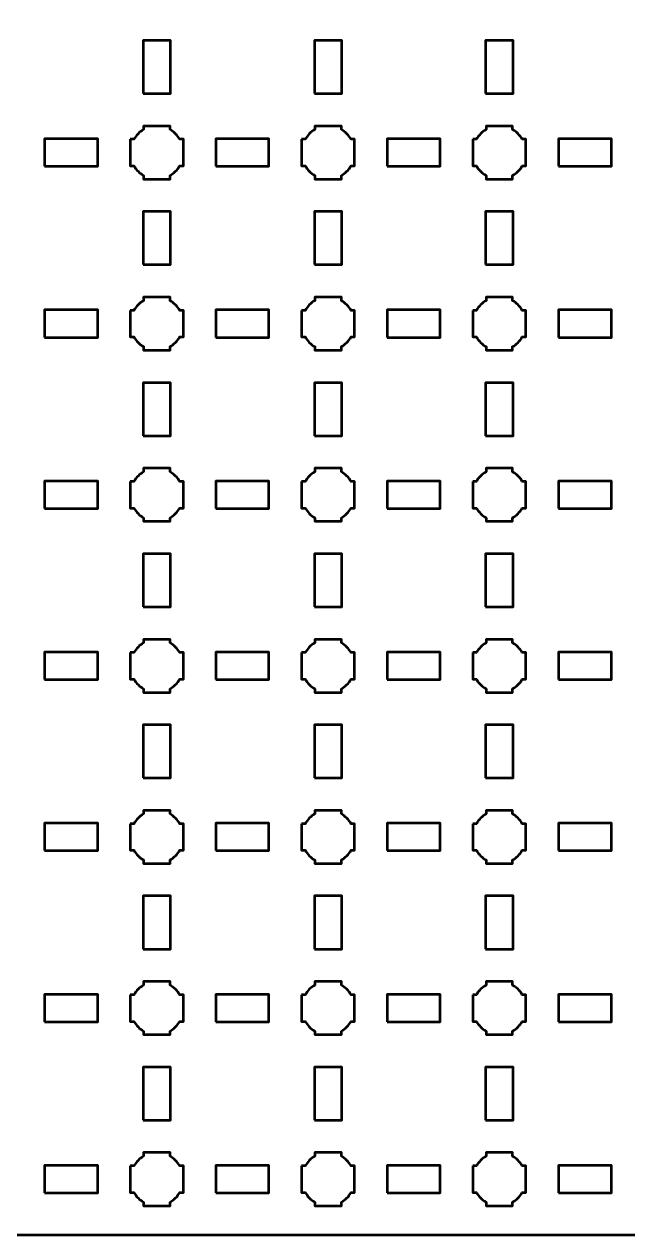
# Model space of a CAD drawing. Header units: centimetres. Extents: x -40.1 to 19.1, y -44.5 to 14.8.
# Drawn here: x -33.05 to -26, y -44.5 to -30.35 of the extents above; entities that cross this region are included whole.
import ezdxf

# ---------------------------------------------------------------- set-up
doc = ezdxf.new("R2010")
doc.units = ezdxf.units.CM
doc.header["$MEASUREMENT"] = 0
doc.layers.add('Layer 1', color=7, linetype='Continuous')

msp = doc.modelspace()

# ---------------------------------------------------------------- linework, layer by layer
at = {"layer": 'Layer 1', "color": 250, "lineweight": 53}
for points in [[(-31.66, -31.16), (-31.34, -31.16), (-31.34, -30.54), (-31.66, -30.54), (-31.66, -31.16)], [(-29.66, -31.16), (-29.34, -31.16), (-29.34, -30.54), (-29.66, -30.54), (-29.66, -31.16)], [(-27.66, -31.16), (-27.34, -31.16), (-27.34, -30.54), (-27.66, -30.54), (-27.66, -31.16)], [(-32.81, -32.01), (-32.19, -32.01), (-32.19, -31.69), (-32.81, -31.69), (-32.81, -32.01)], [(-30.81, -32.01), (-30.19, -32.01), (-30.19, -31.69), (-30.81, -31.69), (-30.81, -32.01)], [(-28.81, -32.01), (-28.19, -32.01), (-28.19, -31.69), (-28.81, -31.69), (-28.81, -32.01)], [(-26.81, -32.01), (-26.19, -32.01), (-26.19, -31.69), (-26.81, -31.69), (-26.81, -32.01)], [(-31.66, -33.16), (-31.34, -33.16), (-31.34, -32.54), (-31.66, -32.54), (-31.66, -33.16)], [(-29.66, -33.16), (-29.34, -33.16), (-29.34, -32.54), (-29.66, -32.54), (-29.66, -33.16)], [(-27.66, -33.16), (-27.34, -33.16), (-27.34, -32.54), (-27.66, -32.54), (-27.66, -33.16)], [(-32.81, -34.01), (-32.19, -34.01), (-32.19, -33.69), (-32.81, -33.69), (-32.81, -34.01)], [(-30.81, -34.01), (-30.19, -34.01), (-30.19, -33.69), (-30.81, -33.69), (-30.81, -34.01)], [(-28.81, -34.01), (-28.19, -34.01), (-28.19, -33.69), (-28.81, -33.69), (-28.81, -34.01)], [(-26.81, -34.01), (-26.19, -34.01), (-26.19, -33.69), (-26.81, -33.69), (-26.81, -34.01)], [(-31.66, -35.16), (-31.34, -35.16), (-31.34, -34.54), (-31.66, -34.54), (-31.66, -35.16)], [(-29.66, -35.16), (-29.34, -35.16), (-29.34, -34.54), (-29.66, -34.54), (-29.66, -35.16)], [(-27.66, -35.16), (-27.34, -35.16), (-27.34, -34.54), (-27.66, -34.54), (-27.66, -35.16)], [(-32.81, -36.01), (-32.19, -36.01), (-32.19, -35.69), (-32.81, -35.69), (-32.81, -36.01)], [(-30.81, -36.01), (-30.19, -36.01), (-30.19, -35.69), (-30.81, -35.69), (-30.81, -36.01)], [(-28.81, -36.01), (-28.19, -36.01), (-28.19, -35.69), (-28.81, -35.69), (-28.81, -36.01)], [(-26.81, -36.01), (-26.19, -36.01), (-26.19, -35.69), (-26.81, -35.69), (-26.81, -36.01)], [(-31.66, -37.16), (-31.34, -37.16), (-31.34, -36.54), (-31.66, -36.54), (-31.66, -37.16)], [(-29.66, -37.16), (-29.34, -37.16), (-29.34, -36.54), (-29.66, -36.54), (-29.66, -37.16)], [(-27.66, -37.16), (-27.34, -37.16), (-27.34, -36.54), (-27.66, -36.54), (-27.66, -37.16)], [(-32.81, -38.01), (-32.19, -38.01), (-32.19, -37.69), (-32.81, -37.69), (-32.81, -38.01)], [(-30.81, -38.01), (-30.19, -38.01), (-30.19, -37.69), (-30.81, -37.69), (-30.81, -38.01)], [(-28.81, -38.01), (-28.19, -38.01), (-28.19, -37.69), (-28.81, -37.69), (-28.81, -38.01)], [(-26.81, -38.01), (-26.19, -38.01), (-26.19, -37.69), (-26.81, -37.69), (-26.81, -38.01)], [(-31.66, -39.16), (-31.34, -39.16), (-31.34, -38.54), (-31.66, -38.54), (-31.66, -39.16)], [(-29.66, -39.16), (-29.34, -39.16), (-29.34, -38.54), (-29.66, -38.54), (-29.66, -39.16)], [(-27.66, -39.16), (-27.34, -39.16), (-27.34, -38.54), (-27.66, -38.54), (-27.66, -39.16)], [(-32.81, -40.01), (-32.19, -40.01), (-32.19, -39.69), (-32.81, -39.69), (-32.81, -40.01)], [(-30.81, -40.01), (-30.19, -40.01), (-30.19, -39.69), (-30.81, -39.69), (-30.81, -40.01)], [(-28.81, -40.01), (-28.19, -40.01), (-28.19, -39.69), (-28.81, -39.69), (-28.81, -40.01)], [(-26.81, -40.01), (-26.19, -40.01), (-26.19, -39.69), (-26.81, -39.69), (-26.81, -40.01)], [(-31.66, -41.16), (-31.34, -41.16), (-31.34, -40.54), (-31.66, -40.54), (-31.66, -41.16)], [(-29.66, -41.16), (-29.34, -41.16), (-29.34, -40.54), (-29.66, -40.54), (-29.66, -41.16)], [(-27.66, -41.16), (-27.34, -41.16), (-27.34, -40.54), (-27.66, -40.54), (-27.66, -41.16)], [(-32.81, -42.01), (-32.19, -42.01), (-32.19, -41.69), (-32.81, -41.69), (-32.81, -42.01)], [(-30.81, -42.01), (-30.19, -42.01), (-30.19, -41.69), (-30.81, -41.69), (-30.81, -42.01)], [(-28.81, -42.01), (-28.19, -42.01), (-28.19, -41.69), (-28.81, -41.69), (-28.81, -42.01)], [(-26.81, -42.01), (-26.19, -42.01), (-26.19, -41.69), (-26.81, -41.69), (-26.81, -42.01)], [(-31.66, -43.16), (-31.34, -43.16), (-31.34, -42.54), (-31.66, -42.54), (-31.66, -43.16)], [(-29.66, -43.16), (-29.34, -43.16), (-29.34, -42.54), (-29.66, -42.54), (-29.66, -43.16)], [(-27.66, -43.16), (-27.34, -43.16), (-27.34, -42.54), (-27.66, -42.54), (-27.66, -43.16)], [(-32.81, -44.01), (-32.19, -44.01), (-32.19, -43.69), (-32.81, -43.69), (-32.81, -44.01)], [(-30.81, -44.01), (-30.19, -44.01), (-30.19, -43.69), (-30.81, -43.69), (-30.81, -44.01)], [(-28.81, -44.01), (-28.19, -44.01), (-28.19, -43.69), (-28.81, -43.69), (-28.81, -44.01)], [(-26.81, -44.01), (-26.19, -44.01), (-26.19, -43.69), (-26.81, -43.69), (-26.81, -44.01)]]:
    msp.add_lwpolyline(points, close=True, dxfattribs=at)
msp.add_open_spline([(-40.15, -44), (-40.15, -44), (-40.15, 14.3), (-40.15, 14.3), (-40.15, 14.3), (-40.15, 14.57609), (-39.92609, 14.8), (-39.65, 14.8), (-39.65, 14.8), (-39.65, 14.8), (18.65, 14.8), (18.65, 14.8), (18.65, 14.8), (18.92609, 14.8), (19.15, 14.57609), (19.15, 14.3), (19.15, 14.3), (19.15, 14.3), (19.15, -44), (19.15, -44), (19.15, -44), (19.15, -44.27609), (18.92609, -44.5), (18.65, -44.5), (18.65, -44.5), (18.65, -44.5), (-39.65, -44.5), (-39.65, -44.5), (-39.65, -44.5), (-39.92609, -44.5), (-40.15, -44.27609), (-40.15, -44)], degree=3, knots=[0, 0, 0, 0, 0.125, 0.125, 0.125, 0.125, 0.25, 0.25, 0.25, 0.25, 0.375, 0.375, 0.375, 0.375, 0.5, 0.5, 0.5, 0.5, 0.625, 0.625, 0.625, 0.625, 0.75, 0.75, 0.75, 0.75, 0.875, 0.875, 0.875, 0.875, 1, 1, 1, 1], dxfattribs=at)
at = {"layer": 'Layer 1', "lineweight": 53}
for points in [[(-31.81, -31.695), (-31.81, -31.695), (-31.76851, -31.695), (-31.76851, -31.695), (-31.76851, -31.695), (-31.74128, -31.64795), (-31.70205, -31.60872), (-31.655, -31.58149), (-31.655, -31.58149), (-31.655, -31.58149), (-31.655, -31.54), (-31.655, -31.54), (-31.655, -31.54), (-31.655, -31.54), (-31.5, -31.54), (-31.5, -31.54), (-31.5, -31.54), (-31.5, -31.54), (-31.345, -31.54), (-31.345, -31.54), (-31.345, -31.54), (-31.345, -31.54), (-31.345, -31.58149), (-31.345, -31.58149), (-31.345, -31.58149), (-31.29795, -31.60872), (-31.25872, -31.64795), (-31.23149, -31.695), (-31.23149, -31.695), (-31.23149, -31.695), (-31.19, -31.695), (-31.19, -31.695), (-31.19, -31.695), (-31.19, -31.695), (-31.19, -31.85), (-31.19, -31.85), (-31.19, -31.85), (-31.19, -31.85), (-31.19, -32.005), (-31.19, -32.005), (-31.19, -32.005), (-31.19, -32.005), (-31.23149, -32.005), (-31.23149, -32.005), (-31.23149, -32.005), (-31.25872, -32.05205), (-31.29795, -32.09128), (-31.345, -32.11851), (-31.345, -32.11851), (-31.345, -32.11851), (-31.345, -32.16), (-31.345, -32.16), (-31.345, -32.16), (-31.345, -32.16), (-31.5, -32.16), (-31.5, -32.16), (-31.5, -32.16), (-31.5, -32.16), (-31.655, -32.16), (-31.655, -32.16), (-31.655, -32.16), (-31.655, -32.16), (-31.655, -32.11851), (-31.655, -32.11851), (-31.655, -32.11851), (-31.70205, -32.09128), (-31.74128, -32.05205), (-31.76851, -32.005), (-31.76851, -32.005), (-31.76851, -32.005), (-31.81, -32.005), (-31.81, -32.005), (-31.81, -32.005), (-31.81, -32.005), (-31.81, -31.85), (-31.81, -31.85), (-31.81, -31.85), (-31.81, -31.85), (-31.81, -31.695), (-31.81, -31.695)], [(-29.81, -31.695), (-29.81, -31.695), (-29.76851, -31.695), (-29.76851, -31.695), (-29.76851, -31.695), (-29.74128, -31.64795), (-29.70205, -31.60872), (-29.655, -31.58149), (-29.655, -31.58149), (-29.655, -31.58149), (-29.655, -31.54), (-29.655, -31.54), (-29.655, -31.54), (-29.655, -31.54), (-29.5, -31.54), (-29.5, -31.54), (-29.5, -31.54), (-29.5, -31.54), (-29.345, -31.54), (-29.345, -31.54), (-29.345, -31.54), (-29.345, -31.54), (-29.345, -31.58149), (-29.345, -31.58149), (-29.345, -31.58149), (-29.29795, -31.60872), (-29.25872, -31.64795), (-29.23149, -31.695), (-29.23149, -31.695), (-29.23149, -31.695), (-29.19, -31.695), (-29.19, -31.695), (-29.19, -31.695), (-29.19, -31.695), (-29.19, -31.85), (-29.19, -31.85), (-29.19, -31.85), (-29.19, -31.85), (-29.19, -32.005), (-29.19, -32.005), (-29.19, -32.005), (-29.19, -32.005), (-29.23149, -32.005), (-29.23149, -32.005), (-29.23149, -32.005), (-29.25872, -32.05205), (-29.29795, -32.09128), (-29.345, -32.11851), (-29.345, -32.11851), (-29.345, -32.11851), (-29.345, -32.16), (-29.345, -32.16), (-29.345, -32.16), (-29.345, -32.16), (-29.5, -32.16), (-29.5, -32.16), (-29.5, -32.16), (-29.5, -32.16), (-29.655, -32.16), (-29.655, -32.16), (-29.655, -32.16), (-29.655, -32.16), (-29.655, -32.11851), (-29.655, -32.11851), (-29.655, -32.11851), (-29.70205, -32.09128), (-29.74128, -32.05205), (-29.76851, -32.005), (-29.76851, -32.005), (-29.76851, -32.005), (-29.81, -32.005), (-29.81, -32.005), (-29.81, -32.005), (-29.81, -32.005), (-29.81, -31.85), (-29.81, -31.85), (-29.81, -31.85), (-29.81, -31.85), (-29.81, -31.695), (-29.81, -31.695)], [(-27.81, -31.695), (-27.81, -31.695), (-27.76851, -31.695), (-27.76851, -31.695), (-27.76851, -31.695), (-27.74128, -31.64795), (-27.70205, -31.60872), (-27.655, -31.58149), (-27.655, -31.58149), (-27.655, -31.58149), (-27.655, -31.54), (-27.655, -31.54), (-27.655, -31.54), (-27.655, -31.54), (-27.5, -31.54), (-27.5, -31.54), (-27.5, -31.54), (-27.5, -31.54), (-27.345, -31.54), (-27.345, -31.54), (-27.345, -31.54), (-27.345, -31.54), (-27.345, -31.58149), (-27.345, -31.58149), (-27.345, -31.58149), (-27.29795, -31.60872), (-27.25872, -31.64795), (-27.23149, -31.695), (-27.23149, -31.695), (-27.23149, -31.695), (-27.19, -31.695), (-27.19, -31.695), (-27.19, -31.695), (-27.19, -31.695), (-27.19, -31.85), (-27.19, -31.85), (-27.19, -31.85), (-27.19, -31.85), (-27.19, -32.005), (-27.19, -32.005), (-27.19, -32.005), (-27.19, -32.005), (-27.23149, -32.005), (-27.23149, -32.005), (-27.23149, -32.005), (-27.25872, -32.05205), (-27.29795, -32.09128), (-27.345, -32.11851), (-27.345, -32.11851), (-27.345, -32.11851), (-27.345, -32.16), (-27.345, -32.16), (-27.345, -32.16), (-27.345, -32.16), (-27.5, -32.16), (-27.5, -32.16), (-27.5, -32.16), (-27.5, -32.16), (-27.655, -32.16), (-27.655, -32.16), (-27.655, -32.16), (-27.655, -32.16), (-27.655, -32.11851), (-27.655, -32.11851), (-27.655, -32.11851), (-27.70205, -32.09128), (-27.74128, -32.05205), (-27.76851, -32.005), (-27.76851, -32.005), (-27.76851, -32.005), (-27.81, -32.005), (-27.81, -32.005), (-27.81, -32.005), (-27.81, -32.005), (-27.81, -31.85), (-27.81, -31.85), (-27.81, -31.85), (-27.81, -31.85), (-27.81, -31.695), (-27.81, -31.695)], [(-31.81, -33.695), (-31.81, -33.695), (-31.76851, -33.695), (-31.76851, -33.695), (-31.76851, -33.695), (-31.74128, -33.64795), (-31.70205, -33.60872), (-31.655, -33.58149), (-31.655, -33.58149), (-31.655, -33.58149), (-31.655, -33.54), (-31.655, -33.54), (-31.655, -33.54), (-31.655, -33.54), (-31.5, -33.54), (-31.5, -33.54), (-31.5, -33.54), (-31.5, -33.54), (-31.345, -33.54), (-31.345, -33.54), (-31.345, -33.54), (-31.345, -33.54), (-31.345, -33.58149), (-31.345, -33.58149), (-31.345, -33.58149), (-31.29795, -33.60872), (-31.25872, -33.64795), (-31.23149, -33.695), (-31.23149, -33.695), (-31.23149, -33.695), (-31.19, -33.695), (-31.19, -33.695), (-31.19, -33.695), (-31.19, -33.695), (-31.19, -33.85), (-31.19, -33.85), (-31.19, -33.85), (-31.19, -33.85), (-31.19, -34.005), (-31.19, -34.005), (-31.19, -34.005), (-31.19, -34.005), (-31.23149, -34.005), (-31.23149, -34.005), (-31.23149, -34.005), (-31.25872, -34.05205), (-31.29795, -34.09128), (-31.345, -34.11851), (-31.345, -34.11851), (-31.345, -34.11851), (-31.345, -34.16), (-31.345, -34.16), (-31.345, -34.16), (-31.345, -34.16), (-31.5, -34.16), (-31.5, -34.16), (-31.5, -34.16), (-31.5, -34.16), (-31.655, -34.16), (-31.655, -34.16), (-31.655, -34.16), (-31.655, -34.16), (-31.655, -34.11851), (-31.655, -34.11851), (-31.655, -34.11851), (-31.70205, -34.09128), (-31.74128, -34.05205), (-31.76851, -34.005), (-31.76851, -34.005), (-31.76851, -34.005), (-31.81, -34.005), (-31.81, -34.005), (-31.81, -34.005), (-31.81, -34.005), (-31.81, -33.85), (-31.81, -33.85), (-31.81, -33.85), (-31.81, -33.85), (-31.81, -33.695), (-31.81, -33.695)], [(-29.81, -33.695), (-29.81, -33.695), (-29.76851, -33.695), (-29.76851, -33.695), (-29.76851, -33.695), (-29.74128, -33.64795), (-29.70205, -33.60872), (-29.655, -33.58149), (-29.655, -33.58149), (-29.655, -33.58149), (-29.655, -33.54), (-29.655, -33.54), (-29.655, -33.54), (-29.655, -33.54), (-29.5, -33.54), (-29.5, -33.54), (-29.5, -33.54), (-29.5, -33.54), (-29.345, -33.54), (-29.345, -33.54), (-29.345, -33.54), (-29.345, -33.54), (-29.345, -33.58149), (-29.345, -33.58149), (-29.345, -33.58149), (-29.29795, -33.60872), (-29.25872, -33.64795), (-29.23149, -33.695), (-29.23149, -33.695), (-29.23149, -33.695), (-29.19, -33.695), (-29.19, -33.695), (-29.19, -33.695), (-29.19, -33.695), (-29.19, -33.85), (-29.19, -33.85), (-29.19, -33.85), (-29.19, -33.85), (-29.19, -34.005), (-29.19, -34.005), (-29.19, -34.005), (-29.19, -34.005), (-29.23149, -34.005), (-29.23149, -34.005), (-29.23149, -34.005), (-29.25872, -34.05205), (-29.29795, -34.09128), (-29.345, -34.11851), (-29.345, -34.11851), (-29.345, -34.11851), (-29.345, -34.16), (-29.345, -34.16), (-29.345, -34.16), (-29.345, -34.16), (-29.5, -34.16), (-29.5, -34.16), (-29.5, -34.16), (-29.5, -34.16), (-29.655, -34.16), (-29.655, -34.16), (-29.655, -34.16), (-29.655, -34.16), (-29.655, -34.11851), (-29.655, -34.11851), (-29.655, -34.11851), (-29.70205, -34.09128), (-29.74128, -34.05205), (-29.76851, -34.005), (-29.76851, -34.005), (-29.76851, -34.005), (-29.81, -34.005), (-29.81, -34.005), (-29.81, -34.005), (-29.81, -34.005), (-29.81, -33.85), (-29.81, -33.85), (-29.81, -33.85), (-29.81, -33.85), (-29.81, -33.695), (-29.81, -33.695)], [(-27.81, -33.695), (-27.81, -33.695), (-27.76851, -33.695), (-27.76851, -33.695), (-27.76851, -33.695), (-27.74128, -33.64795), (-27.70205, -33.60872), (-27.655, -33.58149), (-27.655, -33.58149), (-27.655, -33.58149), (-27.655, -33.54), (-27.655, -33.54), (-27.655, -33.54), (-27.655, -33.54), (-27.5, -33.54), (-27.5, -33.54), (-27.5, -33.54), (-27.5, -33.54), (-27.345, -33.54), (-27.345, -33.54), (-27.345, -33.54), (-27.345, -33.54), (-27.345, -33.58149), (-27.345, -33.58149), (-27.345, -33.58149), (-27.29795, -33.60872), (-27.25872, -33.64795), (-27.23149, -33.695), (-27.23149, -33.695), (-27.23149, -33.695), (-27.19, -33.695), (-27.19, -33.695), (-27.19, -33.695), (-27.19, -33.695), (-27.19, -33.85), (-27.19, -33.85), (-27.19, -33.85), (-27.19, -33.85), (-27.19, -34.005), (-27.19, -34.005), (-27.19, -34.005), (-27.19, -34.005), (-27.23149, -34.005), (-27.23149, -34.005), (-27.23149, -34.005), (-27.25872, -34.05205), (-27.29795, -34.09128), (-27.345, -34.11851), (-27.345, -34.11851), (-27.345, -34.11851), (-27.345, -34.16), (-27.345, -34.16), (-27.345, -34.16), (-27.345, -34.16), (-27.5, -34.16), (-27.5, -34.16), (-27.5, -34.16), (-27.5, -34.16), (-27.655, -34.16), (-27.655, -34.16), (-27.655, -34.16), (-27.655, -34.16), (-27.655, -34.11851), (-27.655, -34.11851), (-27.655, -34.11851), (-27.70205, -34.09128), (-27.74128, -34.05205), (-27.76851, -34.005), (-27.76851, -34.005), (-27.76851, -34.005), (-27.81, -34.005), (-27.81, -34.005), (-27.81, -34.005), (-27.81, -34.005), (-27.81, -33.85), (-27.81, -33.85), (-27.81, -33.85), (-27.81, -33.85), (-27.81, -33.695), (-27.81, -33.695)], [(-31.81, -35.695), (-31.81, -35.695), (-31.76851, -35.695), (-31.76851, -35.695), (-31.76851, -35.695), (-31.74128, -35.64795), (-31.70205, -35.60872), (-31.655, -35.58149), (-31.655, -35.58149), (-31.655, -35.58149), (-31.655, -35.54), (-31.655, -35.54), (-31.655, -35.54), (-31.655, -35.54), (-31.5, -35.54), (-31.5, -35.54), (-31.5, -35.54), (-31.5, -35.54), (-31.345, -35.54), (-31.345, -35.54), (-31.345, -35.54), (-31.345, -35.54), (-31.345, -35.58149), (-31.345, -35.58149), (-31.345, -35.58149), (-31.29795, -35.60872), (-31.25872, -35.64795), (-31.23149, -35.695), (-31.23149, -35.695), (-31.23149, -35.695), (-31.19, -35.695), (-31.19, -35.695), (-31.19, -35.695), (-31.19, -35.695), (-31.19, -35.85), (-31.19, -35.85), (-31.19, -35.85), (-31.19, -35.85), (-31.19, -36.005), (-31.19, -36.005), (-31.19, -36.005), (-31.19, -36.005), (-31.23149, -36.005), (-31.23149, -36.005), (-31.23149, -36.005), (-31.25872, -36.05205), (-31.29795, -36.09128), (-31.345, -36.11851), (-31.345, -36.11851), (-31.345, -36.11851), (-31.345, -36.16), (-31.345, -36.16), (-31.345, -36.16), (-31.345, -36.16), (-31.5, -36.16), (-31.5, -36.16), (-31.5, -36.16), (-31.5, -36.16), (-31.655, -36.16), (-31.655, -36.16), (-31.655, -36.16), (-31.655, -36.16), (-31.655, -36.11851), (-31.655, -36.11851), (-31.655, -36.11851), (-31.70205, -36.09128), (-31.74128, -36.05205), (-31.76851, -36.005), (-31.76851, -36.005), (-31.76851, -36.005), (-31.81, -36.005), (-31.81, -36.005), (-31.81, -36.005), (-31.81, -36.005), (-31.81, -35.85), (-31.81, -35.85), (-31.81, -35.85), (-31.81, -35.85), (-31.81, -35.695), (-31.81, -35.695)], [(-29.81, -35.695), (-29.81, -35.695), (-29.76851, -35.695), (-29.76851, -35.695), (-29.76851, -35.695), (-29.74128, -35.64795), (-29.70205, -35.60872), (-29.655, -35.58149), (-29.655, -35.58149), (-29.655, -35.58149), (-29.655, -35.54), (-29.655, -35.54), (-29.655, -35.54), (-29.655, -35.54), (-29.5, -35.54), (-29.5, -35.54), (-29.5, -35.54), (-29.5, -35.54), (-29.345, -35.54), (-29.345, -35.54), (-29.345, -35.54), (-29.345, -35.54), (-29.345, -35.58149), (-29.345, -35.58149), (-29.345, -35.58149), (-29.29795, -35.60872), (-29.25872, -35.64795), (-29.23149, -35.695), (-29.23149, -35.695), (-29.23149, -35.695), (-29.19, -35.695), (-29.19, -35.695), (-29.19, -35.695), (-29.19, -35.695), (-29.19, -35.85), (-29.19, -35.85), (-29.19, -35.85), (-29.19, -35.85), (-29.19, -36.005), (-29.19, -36.005), (-29.19, -36.005), (-29.19, -36.005), (-29.23149, -36.005), (-29.23149, -36.005), (-29.23149, -36.005), (-29.25872, -36.05205), (-29.29795, -36.09128), (-29.345, -36.11851), (-29.345, -36.11851), (-29.345, -36.11851), (-29.345, -36.16), (-29.345, -36.16), (-29.345, -36.16), (-29.345, -36.16), (-29.5, -36.16), (-29.5, -36.16), (-29.5, -36.16), (-29.5, -36.16), (-29.655, -36.16), (-29.655, -36.16), (-29.655, -36.16), (-29.655, -36.16), (-29.655, -36.11851), (-29.655, -36.11851), (-29.655, -36.11851), (-29.70205, -36.09128), (-29.74128, -36.05205), (-29.76851, -36.005), (-29.76851, -36.005), (-29.76851, -36.005), (-29.81, -36.005), (-29.81, -36.005), (-29.81, -36.005), (-29.81, -36.005), (-29.81, -35.85), (-29.81, -35.85), (-29.81, -35.85), (-29.81, -35.85), (-29.81, -35.695), (-29.81, -35.695)], [(-27.81, -35.695), (-27.81, -35.695), (-27.76851, -35.695), (-27.76851, -35.695), (-27.76851, -35.695), (-27.74128, -35.64795), (-27.70205, -35.60872), (-27.655, -35.58149), (-27.655, -35.58149), (-27.655, -35.58149), (-27.655, -35.54), (-27.655, -35.54), (-27.655, -35.54), (-27.655, -35.54), (-27.5, -35.54), (-27.5, -35.54), (-27.5, -35.54), (-27.5, -35.54), (-27.345, -35.54), (-27.345, -35.54), (-27.345, -35.54), (-27.345, -35.54), (-27.345, -35.58149), (-27.345, -35.58149), (-27.345, -35.58149), (-27.29795, -35.60872), (-27.25872, -35.64795), (-27.23149, -35.695), (-27.23149, -35.695), (-27.23149, -35.695), (-27.19, -35.695), (-27.19, -35.695), (-27.19, -35.695), (-27.19, -35.695), (-27.19, -35.85), (-27.19, -35.85), (-27.19, -35.85), (-27.19, -35.85), (-27.19, -36.005), (-27.19, -36.005), (-27.19, -36.005), (-27.19, -36.005), (-27.23149, -36.005), (-27.23149, -36.005), (-27.23149, -36.005), (-27.25872, -36.05205), (-27.29795, -36.09128), (-27.345, -36.11851), (-27.345, -36.11851), (-27.345, -36.11851), (-27.345, -36.16), (-27.345, -36.16), (-27.345, -36.16), (-27.345, -36.16), (-27.5, -36.16), (-27.5, -36.16), (-27.5, -36.16), (-27.5, -36.16), (-27.655, -36.16), (-27.655, -36.16), (-27.655, -36.16), (-27.655, -36.16), (-27.655, -36.11851), (-27.655, -36.11851), (-27.655, -36.11851), (-27.70205, -36.09128), (-27.74128, -36.05205), (-27.76851, -36.005), (-27.76851, -36.005), (-27.76851, -36.005), (-27.81, -36.005), (-27.81, -36.005), (-27.81, -36.005), (-27.81, -36.005), (-27.81, -35.85), (-27.81, -35.85), (-27.81, -35.85), (-27.81, -35.85), (-27.81, -35.695), (-27.81, -35.695)], [(-31.81, -37.695), (-31.81, -37.695), (-31.76851, -37.695), (-31.76851, -37.695), (-31.76851, -37.695), (-31.74128, -37.64795), (-31.70205, -37.60872), (-31.655, -37.58149), (-31.655, -37.58149), (-31.655, -37.58149), (-31.655, -37.54), (-31.655, -37.54), (-31.655, -37.54), (-31.655, -37.54), (-31.5, -37.54), (-31.5, -37.54), (-31.5, -37.54), (-31.5, -37.54), (-31.345, -37.54), (-31.345, -37.54), (-31.345, -37.54), (-31.345, -37.54), (-31.345, -37.58149), (-31.345, -37.58149), (-31.345, -37.58149), (-31.29795, -37.60872), (-31.25872, -37.64795), (-31.23149, -37.695), (-31.23149, -37.695), (-31.23149, -37.695), (-31.19, -37.695), (-31.19, -37.695), (-31.19, -37.695), (-31.19, -37.695), (-31.19, -37.85), (-31.19, -37.85), (-31.19, -37.85), (-31.19, -37.85), (-31.19, -38.005), (-31.19, -38.005), (-31.19, -38.005), (-31.19, -38.005), (-31.23149, -38.005), (-31.23149, -38.005), (-31.23149, -38.005), (-31.25872, -38.05205), (-31.29795, -38.09128), (-31.345, -38.11851), (-31.345, -38.11851), (-31.345, -38.11851), (-31.345, -38.16), (-31.345, -38.16), (-31.345, -38.16), (-31.345, -38.16), (-31.5, -38.16), (-31.5, -38.16), (-31.5, -38.16), (-31.5, -38.16), (-31.655, -38.16), (-31.655, -38.16), (-31.655, -38.16), (-31.655, -38.16), (-31.655, -38.11851), (-31.655, -38.11851), (-31.655, -38.11851), (-31.70205, -38.09128), (-31.74128, -38.05205), (-31.76851, -38.005), (-31.76851, -38.005), (-31.76851, -38.005), (-31.81, -38.005), (-31.81, -38.005), (-31.81, -38.005), (-31.81, -38.005), (-31.81, -37.85), (-31.81, -37.85), (-31.81, -37.85), (-31.81, -37.85), (-31.81, -37.695), (-31.81, -37.695)], [(-29.81, -37.695), (-29.81, -37.695), (-29.76851, -37.695), (-29.76851, -37.695), (-29.76851, -37.695), (-29.74128, -37.64795), (-29.70205, -37.60872), (-29.655, -37.58149), (-29.655, -37.58149), (-29.655, -37.58149), (-29.655, -37.54), (-29.655, -37.54), (-29.655, -37.54), (-29.655, -37.54), (-29.5, -37.54), (-29.5, -37.54), (-29.5, -37.54), (-29.5, -37.54), (-29.345, -37.54), (-29.345, -37.54), (-29.345, -37.54), (-29.345, -37.54), (-29.345, -37.58149), (-29.345, -37.58149), (-29.345, -37.58149), (-29.29795, -37.60872), (-29.25872, -37.64795), (-29.23149, -37.695), (-29.23149, -37.695), (-29.23149, -37.695), (-29.19, -37.695), (-29.19, -37.695), (-29.19, -37.695), (-29.19, -37.695), (-29.19, -37.85), (-29.19, -37.85), (-29.19, -37.85), (-29.19, -37.85), (-29.19, -38.005), (-29.19, -38.005), (-29.19, -38.005), (-29.19, -38.005), (-29.23149, -38.005), (-29.23149, -38.005), (-29.23149, -38.005), (-29.25872, -38.05205), (-29.29795, -38.09128), (-29.345, -38.11851), (-29.345, -38.11851), (-29.345, -38.11851), (-29.345, -38.16), (-29.345, -38.16), (-29.345, -38.16), (-29.345, -38.16), (-29.5, -38.16), (-29.5, -38.16), (-29.5, -38.16), (-29.5, -38.16), (-29.655, -38.16), (-29.655, -38.16), (-29.655, -38.16), (-29.655, -38.16), (-29.655, -38.11851), (-29.655, -38.11851), (-29.655, -38.11851), (-29.70205, -38.09128), (-29.74128, -38.05205), (-29.76851, -38.005), (-29.76851, -38.005), (-29.76851, -38.005), (-29.81, -38.005), (-29.81, -38.005), (-29.81, -38.005), (-29.81, -38.005), (-29.81, -37.85), (-29.81, -37.85), (-29.81, -37.85), (-29.81, -37.85), (-29.81, -37.695), (-29.81, -37.695)], [(-27.81, -37.695), (-27.81, -37.695), (-27.76851, -37.695), (-27.76851, -37.695), (-27.76851, -37.695), (-27.74128, -37.64795), (-27.70205, -37.60872), (-27.655, -37.58149), (-27.655, -37.58149), (-27.655, -37.58149), (-27.655, -37.54), (-27.655, -37.54), (-27.655, -37.54), (-27.655, -37.54), (-27.5, -37.54), (-27.5, -37.54), (-27.5, -37.54), (-27.5, -37.54), (-27.345, -37.54), (-27.345, -37.54), (-27.345, -37.54), (-27.345, -37.54), (-27.345, -37.58149), (-27.345, -37.58149), (-27.345, -37.58149), (-27.29795, -37.60872), (-27.25872, -37.64795), (-27.23149, -37.695), (-27.23149, -37.695), (-27.23149, -37.695), (-27.19, -37.695), (-27.19, -37.695), (-27.19, -37.695), (-27.19, -37.695), (-27.19, -37.85), (-27.19, -37.85), (-27.19, -37.85), (-27.19, -37.85), (-27.19, -38.005), (-27.19, -38.005), (-27.19, -38.005), (-27.19, -38.005), (-27.23149, -38.005), (-27.23149, -38.005), (-27.23149, -38.005), (-27.25872, -38.05205), (-27.29795, -38.09128), (-27.345, -38.11851), (-27.345, -38.11851), (-27.345, -38.11851), (-27.345, -38.16), (-27.345, -38.16), (-27.345, -38.16), (-27.345, -38.16), (-27.5, -38.16), (-27.5, -38.16), (-27.5, -38.16), (-27.5, -38.16), (-27.655, -38.16), (-27.655, -38.16), (-27.655, -38.16), (-27.655, -38.16), (-27.655, -38.11851), (-27.655, -38.11851), (-27.655, -38.11851), (-27.70205, -38.09128), (-27.74128, -38.05205), (-27.76851, -38.005), (-27.76851, -38.005), (-27.76851, -38.005), (-27.81, -38.005), (-27.81, -38.005), (-27.81, -38.005), (-27.81, -38.005), (-27.81, -37.85), (-27.81, -37.85), (-27.81, -37.85), (-27.81, -37.85), (-27.81, -37.695), (-27.81, -37.695)], [(-31.81, -39.695), (-31.81, -39.695), (-31.76851, -39.695), (-31.76851, -39.695), (-31.76851, -39.695), (-31.74128, -39.64795), (-31.70205, -39.60872), (-31.655, -39.58149), (-31.655, -39.58149), (-31.655, -39.58149), (-31.655, -39.54), (-31.655, -39.54), (-31.655, -39.54), (-31.655, -39.54), (-31.5, -39.54), (-31.5, -39.54), (-31.5, -39.54), (-31.5, -39.54), (-31.345, -39.54), (-31.345, -39.54), (-31.345, -39.54), (-31.345, -39.54), (-31.345, -39.58149), (-31.345, -39.58149), (-31.345, -39.58149), (-31.29795, -39.60872), (-31.25872, -39.64795), (-31.23149, -39.695), (-31.23149, -39.695), (-31.23149, -39.695), (-31.19, -39.695), (-31.19, -39.695), (-31.19, -39.695), (-31.19, -39.695), (-31.19, -39.85), (-31.19, -39.85), (-31.19, -39.85), (-31.19, -39.85), (-31.19, -40.005), (-31.19, -40.005), (-31.19, -40.005), (-31.19, -40.005), (-31.23149, -40.005), (-31.23149, -40.005), (-31.23149, -40.005), (-31.25872, -40.05205), (-31.29795, -40.09128), (-31.345, -40.11851), (-31.345, -40.11851), (-31.345, -40.11851), (-31.345, -40.16), (-31.345, -40.16), (-31.345, -40.16), (-31.345, -40.16), (-31.5, -40.16), (-31.5, -40.16), (-31.5, -40.16), (-31.5, -40.16), (-31.655, -40.16), (-31.655, -40.16), (-31.655, -40.16), (-31.655, -40.16), (-31.655, -40.11851), (-31.655, -40.11851), (-31.655, -40.11851), (-31.70205, -40.09128), (-31.74128, -40.05205), (-31.76851, -40.005), (-31.76851, -40.005), (-31.76851, -40.005), (-31.81, -40.005), (-31.81, -40.005), (-31.81, -40.005), (-31.81, -40.005), (-31.81, -39.85), (-31.81, -39.85), (-31.81, -39.85), (-31.81, -39.85), (-31.81, -39.695), (-31.81, -39.695)], [(-29.81, -39.695), (-29.81, -39.695), (-29.76851, -39.695), (-29.76851, -39.695), (-29.76851, -39.695), (-29.74128, -39.64795), (-29.70205, -39.60872), (-29.655, -39.58149), (-29.655, -39.58149), (-29.655, -39.58149), (-29.655, -39.54), (-29.655, -39.54), (-29.655, -39.54), (-29.655, -39.54), (-29.5, -39.54), (-29.5, -39.54), (-29.5, -39.54), (-29.5, -39.54), (-29.345, -39.54), (-29.345, -39.54), (-29.345, -39.54), (-29.345, -39.54), (-29.345, -39.58149), (-29.345, -39.58149), (-29.345, -39.58149), (-29.29795, -39.60872), (-29.25872, -39.64795), (-29.23149, -39.695), (-29.23149, -39.695), (-29.23149, -39.695), (-29.19, -39.695), (-29.19, -39.695), (-29.19, -39.695), (-29.19, -39.695), (-29.19, -39.85), (-29.19, -39.85), (-29.19, -39.85), (-29.19, -39.85), (-29.19, -40.005), (-29.19, -40.005), (-29.19, -40.005), (-29.19, -40.005), (-29.23149, -40.005), (-29.23149, -40.005), (-29.23149, -40.005), (-29.25872, -40.05205), (-29.29795, -40.09128), (-29.345, -40.11851), (-29.345, -40.11851), (-29.345, -40.11851), (-29.345, -40.16), (-29.345, -40.16), (-29.345, -40.16), (-29.345, -40.16), (-29.5, -40.16), (-29.5, -40.16), (-29.5, -40.16), (-29.5, -40.16), (-29.655, -40.16), (-29.655, -40.16), (-29.655, -40.16), (-29.655, -40.16), (-29.655, -40.11851), (-29.655, -40.11851), (-29.655, -40.11851), (-29.70205, -40.09128), (-29.74128, -40.05205), (-29.76851, -40.005), (-29.76851, -40.005), (-29.76851, -40.005), (-29.81, -40.005), (-29.81, -40.005), (-29.81, -40.005), (-29.81, -40.005), (-29.81, -39.85), (-29.81, -39.85), (-29.81, -39.85), (-29.81, -39.85), (-29.81, -39.695), (-29.81, -39.695)], [(-27.81, -39.695), (-27.81, -39.695), (-27.76851, -39.695), (-27.76851, -39.695), (-27.76851, -39.695), (-27.74128, -39.64795), (-27.70205, -39.60872), (-27.655, -39.58149), (-27.655, -39.58149), (-27.655, -39.58149), (-27.655, -39.54), (-27.655, -39.54), (-27.655, -39.54), (-27.655, -39.54), (-27.5, -39.54), (-27.5, -39.54), (-27.5, -39.54), (-27.5, -39.54), (-27.345, -39.54), (-27.345, -39.54), (-27.345, -39.54), (-27.345, -39.54), (-27.345, -39.58149), (-27.345, -39.58149), (-27.345, -39.58149), (-27.29795, -39.60872), (-27.25872, -39.64795), (-27.23149, -39.695), (-27.23149, -39.695), (-27.23149, -39.695), (-27.19, -39.695), (-27.19, -39.695), (-27.19, -39.695), (-27.19, -39.695), (-27.19, -39.85), (-27.19, -39.85), (-27.19, -39.85), (-27.19, -39.85), (-27.19, -40.005), (-27.19, -40.005), (-27.19, -40.005), (-27.19, -40.005), (-27.23149, -40.005), (-27.23149, -40.005), (-27.23149, -40.005), (-27.25872, -40.05205), (-27.29795, -40.09128), (-27.345, -40.11851), (-27.345, -40.11851), (-27.345, -40.11851), (-27.345, -40.16), (-27.345, -40.16), (-27.345, -40.16), (-27.345, -40.16), (-27.5, -40.16), (-27.5, -40.16), (-27.5, -40.16), (-27.5, -40.16), (-27.655, -40.16), (-27.655, -40.16), (-27.655, -40.16), (-27.655, -40.16), (-27.655, -40.11851), (-27.655, -40.11851), (-27.655, -40.11851), (-27.70205, -40.09128), (-27.74128, -40.05205), (-27.76851, -40.005), (-27.76851, -40.005), (-27.76851, -40.005), (-27.81, -40.005), (-27.81, -40.005), (-27.81, -40.005), (-27.81, -40.005), (-27.81, -39.85), (-27.81, -39.85), (-27.81, -39.85), (-27.81, -39.85), (-27.81, -39.695), (-27.81, -39.695)], [(-31.81, -41.695), (-31.81, -41.695), (-31.76851, -41.695), (-31.76851, -41.695), (-31.76851, -41.695), (-31.74128, -41.64795), (-31.70205, -41.60872), (-31.655, -41.58149), (-31.655, -41.58149), (-31.655, -41.58149), (-31.655, -41.54), (-31.655, -41.54), (-31.655, -41.54), (-31.655, -41.54), (-31.5, -41.54), (-31.5, -41.54), (-31.5, -41.54), (-31.5, -41.54), (-31.345, -41.54), (-31.345, -41.54), (-31.345, -41.54), (-31.345, -41.54), (-31.345, -41.58149), (-31.345, -41.58149), (-31.345, -41.58149), (-31.29795, -41.60872), (-31.25872, -41.64795), (-31.23149, -41.695), (-31.23149, -41.695), (-31.23149, -41.695), (-31.19, -41.695), (-31.19, -41.695), (-31.19, -41.695), (-31.19, -41.695), (-31.19, -41.85), (-31.19, -41.85), (-31.19, -41.85), (-31.19, -41.85), (-31.19, -42.005), (-31.19, -42.005), (-31.19, -42.005), (-31.19, -42.005), (-31.23149, -42.005), (-31.23149, -42.005), (-31.23149, -42.005), (-31.25872, -42.05205), (-31.29795, -42.09128), (-31.345, -42.11851), (-31.345, -42.11851), (-31.345, -42.11851), (-31.345, -42.16), (-31.345, -42.16), (-31.345, -42.16), (-31.345, -42.16), (-31.5, -42.16), (-31.5, -42.16), (-31.5, -42.16), (-31.5, -42.16), (-31.655, -42.16), (-31.655, -42.16), (-31.655, -42.16), (-31.655, -42.16), (-31.655, -42.11851), (-31.655, -42.11851), (-31.655, -42.11851), (-31.70205, -42.09128), (-31.74128, -42.05205), (-31.76851, -42.005), (-31.76851, -42.005), (-31.76851, -42.005), (-31.81, -42.005), (-31.81, -42.005), (-31.81, -42.005), (-31.81, -42.005), (-31.81, -41.85), (-31.81, -41.85), (-31.81, -41.85), (-31.81, -41.85), (-31.81, -41.695), (-31.81, -41.695)], [(-29.81, -41.695), (-29.81, -41.695), (-29.76851, -41.695), (-29.76851, -41.695), (-29.76851, -41.695), (-29.74128, -41.64795), (-29.70205, -41.60872), (-29.655, -41.58149), (-29.655, -41.58149), (-29.655, -41.58149), (-29.655, -41.54), (-29.655, -41.54), (-29.655, -41.54), (-29.655, -41.54), (-29.5, -41.54), (-29.5, -41.54), (-29.5, -41.54), (-29.5, -41.54), (-29.345, -41.54), (-29.345, -41.54), (-29.345, -41.54), (-29.345, -41.54), (-29.345, -41.58149), (-29.345, -41.58149), (-29.345, -41.58149), (-29.29795, -41.60872), (-29.25872, -41.64795), (-29.23149, -41.695), (-29.23149, -41.695), (-29.23149, -41.695), (-29.19, -41.695), (-29.19, -41.695), (-29.19, -41.695), (-29.19, -41.695), (-29.19, -41.85), (-29.19, -41.85), (-29.19, -41.85), (-29.19, -41.85), (-29.19, -42.005), (-29.19, -42.005), (-29.19, -42.005), (-29.19, -42.005), (-29.23149, -42.005), (-29.23149, -42.005), (-29.23149, -42.005), (-29.25872, -42.05205), (-29.29795, -42.09128), (-29.345, -42.11851), (-29.345, -42.11851), (-29.345, -42.11851), (-29.345, -42.16), (-29.345, -42.16), (-29.345, -42.16), (-29.345, -42.16), (-29.5, -42.16), (-29.5, -42.16), (-29.5, -42.16), (-29.5, -42.16), (-29.655, -42.16), (-29.655, -42.16), (-29.655, -42.16), (-29.655, -42.16), (-29.655, -42.11851), (-29.655, -42.11851), (-29.655, -42.11851), (-29.70205, -42.09128), (-29.74128, -42.05205), (-29.76851, -42.005), (-29.76851, -42.005), (-29.76851, -42.005), (-29.81, -42.005), (-29.81, -42.005), (-29.81, -42.005), (-29.81, -42.005), (-29.81, -41.85), (-29.81, -41.85), (-29.81, -41.85), (-29.81, -41.85), (-29.81, -41.695), (-29.81, -41.695)], [(-27.81, -41.695), (-27.81, -41.695), (-27.76851, -41.695), (-27.76851, -41.695), (-27.76851, -41.695), (-27.74128, -41.64795), (-27.70205, -41.60872), (-27.655, -41.58149), (-27.655, -41.58149), (-27.655, -41.58149), (-27.655, -41.54), (-27.655, -41.54), (-27.655, -41.54), (-27.655, -41.54), (-27.5, -41.54), (-27.5, -41.54), (-27.5, -41.54), (-27.5, -41.54), (-27.345, -41.54), (-27.345, -41.54), (-27.345, -41.54), (-27.345, -41.54), (-27.345, -41.58149), (-27.345, -41.58149), (-27.345, -41.58149), (-27.29795, -41.60872), (-27.25872, -41.64795), (-27.23149, -41.695), (-27.23149, -41.695), (-27.23149, -41.695), (-27.19, -41.695), (-27.19, -41.695), (-27.19, -41.695), (-27.19, -41.695), (-27.19, -41.85), (-27.19, -41.85), (-27.19, -41.85), (-27.19, -41.85), (-27.19, -42.005), (-27.19, -42.005), (-27.19, -42.005), (-27.19, -42.005), (-27.23149, -42.005), (-27.23149, -42.005), (-27.23149, -42.005), (-27.25872, -42.05205), (-27.29795, -42.09128), (-27.345, -42.11851), (-27.345, -42.11851), (-27.345, -42.11851), (-27.345, -42.16), (-27.345, -42.16), (-27.345, -42.16), (-27.345, -42.16), (-27.5, -42.16), (-27.5, -42.16), (-27.5, -42.16), (-27.5, -42.16), (-27.655, -42.16), (-27.655, -42.16), (-27.655, -42.16), (-27.655, -42.16), (-27.655, -42.11851), (-27.655, -42.11851), (-27.655, -42.11851), (-27.70205, -42.09128), (-27.74128, -42.05205), (-27.76851, -42.005), (-27.76851, -42.005), (-27.76851, -42.005), (-27.81, -42.005), (-27.81, -42.005), (-27.81, -42.005), (-27.81, -42.005), (-27.81, -41.85), (-27.81, -41.85), (-27.81, -41.85), (-27.81, -41.85), (-27.81, -41.695), (-27.81, -41.695)], [(-31.81, -43.695), (-31.81, -43.695), (-31.76851, -43.695), (-31.76851, -43.695), (-31.76851, -43.695), (-31.74128, -43.64795), (-31.70205, -43.60872), (-31.655, -43.58149), (-31.655, -43.58149), (-31.655, -43.58149), (-31.655, -43.54), (-31.655, -43.54), (-31.655, -43.54), (-31.655, -43.54), (-31.5, -43.54), (-31.5, -43.54), (-31.5, -43.54), (-31.5, -43.54), (-31.345, -43.54), (-31.345, -43.54), (-31.345, -43.54), (-31.345, -43.54), (-31.345, -43.58149), (-31.345, -43.58149), (-31.345, -43.58149), (-31.29795, -43.60872), (-31.25872, -43.64795), (-31.23149, -43.695), (-31.23149, -43.695), (-31.23149, -43.695), (-31.19, -43.695), (-31.19, -43.695), (-31.19, -43.695), (-31.19, -43.695), (-31.19, -43.85), (-31.19, -43.85), (-31.19, -43.85), (-31.19, -43.85), (-31.19, -44.005), (-31.19, -44.005), (-31.19, -44.005), (-31.19, -44.005), (-31.23149, -44.005), (-31.23149, -44.005), (-31.23149, -44.005), (-31.25872, -44.05205), (-31.29795, -44.09128), (-31.345, -44.11851), (-31.345, -44.11851), (-31.345, -44.11851), (-31.345, -44.16), (-31.345, -44.16), (-31.345, -44.16), (-31.345, -44.16), (-31.5, -44.16), (-31.5, -44.16), (-31.5, -44.16), (-31.5, -44.16), (-31.655, -44.16), (-31.655, -44.16), (-31.655, -44.16), (-31.655, -44.16), (-31.655, -44.11851), (-31.655, -44.11851), (-31.655, -44.11851), (-31.70205, -44.09128), (-31.74128, -44.05205), (-31.76851, -44.005), (-31.76851, -44.005), (-31.76851, -44.005), (-31.81, -44.005), (-31.81, -44.005), (-31.81, -44.005), (-31.81, -44.005), (-31.81, -43.85), (-31.81, -43.85), (-31.81, -43.85), (-31.81, -43.85), (-31.81, -43.695), (-31.81, -43.695)], [(-29.81, -43.695), (-29.81, -43.695), (-29.76851, -43.695), (-29.76851, -43.695), (-29.76851, -43.695), (-29.74128, -43.64795), (-29.70205, -43.60872), (-29.655, -43.58149), (-29.655, -43.58149), (-29.655, -43.58149), (-29.655, -43.54), (-29.655, -43.54), (-29.655, -43.54), (-29.655, -43.54), (-29.5, -43.54), (-29.5, -43.54), (-29.5, -43.54), (-29.5, -43.54), (-29.345, -43.54), (-29.345, -43.54), (-29.345, -43.54), (-29.345, -43.54), (-29.345, -43.58149), (-29.345, -43.58149), (-29.345, -43.58149), (-29.29795, -43.60872), (-29.25872, -43.64795), (-29.23149, -43.695), (-29.23149, -43.695), (-29.23149, -43.695), (-29.19, -43.695), (-29.19, -43.695), (-29.19, -43.695), (-29.19, -43.695), (-29.19, -43.85), (-29.19, -43.85), (-29.19, -43.85), (-29.19, -43.85), (-29.19, -44.005), (-29.19, -44.005), (-29.19, -44.005), (-29.19, -44.005), (-29.23149, -44.005), (-29.23149, -44.005), (-29.23149, -44.005), (-29.25872, -44.05205), (-29.29795, -44.09128), (-29.345, -44.11851), (-29.345, -44.11851), (-29.345, -44.11851), (-29.345, -44.16), (-29.345, -44.16), (-29.345, -44.16), (-29.345, -44.16), (-29.5, -44.16), (-29.5, -44.16), (-29.5, -44.16), (-29.5, -44.16), (-29.655, -44.16), (-29.655, -44.16), (-29.655, -44.16), (-29.655, -44.16), (-29.655, -44.11851), (-29.655, -44.11851), (-29.655, -44.11851), (-29.70205, -44.09128), (-29.74128, -44.05205), (-29.76851, -44.005), (-29.76851, -44.005), (-29.76851, -44.005), (-29.81, -44.005), (-29.81, -44.005), (-29.81, -44.005), (-29.81, -44.005), (-29.81, -43.85), (-29.81, -43.85), (-29.81, -43.85), (-29.81, -43.85), (-29.81, -43.695), (-29.81, -43.695)], [(-27.81, -43.695), (-27.81, -43.695), (-27.76851, -43.695), (-27.76851, -43.695), (-27.76851, -43.695), (-27.74128, -43.64795), (-27.70205, -43.60872), (-27.655, -43.58149), (-27.655, -43.58149), (-27.655, -43.58149), (-27.655, -43.54), (-27.655, -43.54), (-27.655, -43.54), (-27.655, -43.54), (-27.5, -43.54), (-27.5, -43.54), (-27.5, -43.54), (-27.5, -43.54), (-27.345, -43.54), (-27.345, -43.54), (-27.345, -43.54), (-27.345, -43.54), (-27.345, -43.58149), (-27.345, -43.58149), (-27.345, -43.58149), (-27.29795, -43.60872), (-27.25872, -43.64795), (-27.23149, -43.695), (-27.23149, -43.695), (-27.23149, -43.695), (-27.19, -43.695), (-27.19, -43.695), (-27.19, -43.695), (-27.19, -43.695), (-27.19, -43.85), (-27.19, -43.85), (-27.19, -43.85), (-27.19, -43.85), (-27.19, -44.005), (-27.19, -44.005), (-27.19, -44.005), (-27.19, -44.005), (-27.23149, -44.005), (-27.23149, -44.005), (-27.23149, -44.005), (-27.25872, -44.05205), (-27.29795, -44.09128), (-27.345, -44.11851), (-27.345, -44.11851), (-27.345, -44.11851), (-27.345, -44.16), (-27.345, -44.16), (-27.345, -44.16), (-27.345, -44.16), (-27.5, -44.16), (-27.5, -44.16), (-27.5, -44.16), (-27.5, -44.16), (-27.655, -44.16), (-27.655, -44.16), (-27.655, -44.16), (-27.655, -44.16), (-27.655, -44.11851), (-27.655, -44.11851), (-27.655, -44.11851), (-27.70205, -44.09128), (-27.74128, -44.05205), (-27.76851, -44.005), (-27.76851, -44.005), (-27.76851, -44.005), (-27.81, -44.005), (-27.81, -44.005), (-27.81, -44.005), (-27.81, -44.005), (-27.81, -43.85), (-27.81, -43.85), (-27.81, -43.85), (-27.81, -43.85), (-27.81, -43.695), (-27.81, -43.695)]]:
    msp.add_open_spline(points, degree=3, knots=[0, 0, 0, 0, 0.05, 0.05, 0.05, 0.05, 0.1, 0.1, 0.1, 0.1, 0.15, 0.15, 0.15, 0.15, 0.2, 0.2, 0.2, 0.2, 0.25, 0.25, 0.25, 0.25, 0.3, 0.3, 0.3, 0.3, 0.35, 0.35, 0.35, 0.35, 0.4, 0.4, 0.4, 0.4, 0.45, 0.45, 0.45, 0.45, 0.5, 0.5, 0.5, 0.5, 0.55, 0.55, 0.55, 0.55, 0.6, 0.6, 0.6, 0.6, 0.65, 0.65, 0.65, 0.65, 0.7, 0.7, 0.7, 0.7, 0.75, 0.75, 0.75, 0.75, 0.8, 0.8, 0.8, 0.8, 0.85, 0.85, 0.85, 0.85, 0.9, 0.9, 0.9, 0.9, 0.95, 0.95, 0.95, 0.95, 1, 1, 1, 1], dxfattribs=at)

doc.saveas('drawing.dxf')
